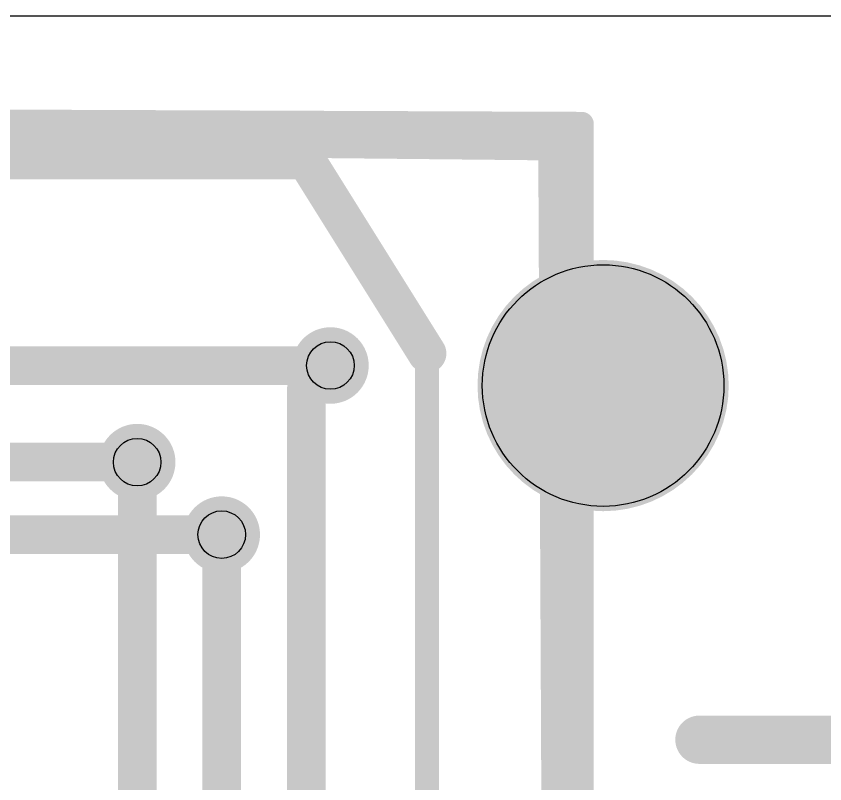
# Model space of a CAD drawing. Extents: x -7.5 to 53.1, y 33.1 to 75.6.
# Drawn here: x 30.35 to 38.85, y 54.02 to 62.09 of the extents above; entities that cross this region are included whole.
import ezdxf

# ---------------------------------------------------------------- set-up
doc = ezdxf.new("R2010")
doc.units = 0
for name, color, linetype in [('1', 22, 'CONTINUOUS'), ('16', 175, 'CONTINUOUS'), ('18', 82, 'CONTINUOUS'), ('20', 7, 'CONTINUOUS'), ('25', 253, 'CONTINUOUS'), ('29', 253, 'CONTINUOUS'), ('30', 253, 'CONTINUOUS'), ('44', 253, 'CONTINUOUS')]:
    doc.layers.add(name, color=color, linetype=linetype)

# ---------------------------------------------------------------- blocks, each defined once
blk = doc.blocks.new('ROUNDV')
at = {"const_width": 0.5}
blk.add_lwpolyline([(0, -0.25, 1), (0, 0.25, 1), (0, -0.25)], format="xyb", dxfattribs=at)

msp = doc.modelspace()

# ---------------------------------------------------------------- linework, layer by layer
at = {"layer": '1'}
for points, const_width in [([(4.2612, 61.087), (36.297, 60.96)], 0.254), ([(36.297, 60.96), (36.297, 33.909)], 0.254), ([(28.4988, 58.42), (33.655, 58.42)], 0.4064), ([(31.623, 57.404), (29.5148, 57.404)], 0.4064), ([(29.5402, 56.642), (32.512, 56.642)], 0.4064)]:
    msp.add_lwpolyline(points, dxfattribs=dict(at, const_width=const_width))
for points, const_width in [([(36.3605, 60.96, 1), (36.2335, 60.96)], 0.127), ([(36.2967, 60.8965, 1), (36.2973, 61.0235)], 0.127), ([(33.655, 58.3184, 1), (33.655, 58.5216)], 0.2032), ([(31.623, 57.3024, 1), (31.623, 57.5056)], 0.2032), ([(32.512, 56.5404, 1), (32.512, 56.7436)], 0.2032)]:
    msp.add_lwpolyline(points, format="xyb", dxfattribs=dict(at, const_width=const_width))
at = {"layer": '16'}
for points, const_width in [([(4.5108, 61.1016), (36.043, 60.779)], 0.4064), ([(36.043, 60.779), (36.17, 33.982)], 0.4064), ([(33.401, 60.579), (25.4, 60.579)], 0.4064), ([(34.671, 58.547), (33.401, 60.579)], 0.4064), ([(34.671, 58.547), (34.671, 52.197)], 0.254), ([(33.655, 58.42), (33.401, 58.166)], 0.4064), ([(33.401, 58.166), (33.401, 40.259)], 0.4064), ([(31.623, 41.021), (31.623, 57.404)], 0.4064), ([(32.512, 56.642), (32.512, 40.513)], 0.4064)]:
    msp.add_lwpolyline(points, dxfattribs=dict(at, const_width=const_width))
for points, const_width in [([(36.1446, 60.7795, 1), (35.9414, 60.7785)], 0.2032), ([(36.042, 60.6774, 1), (36.044, 60.8806)], 0.2032), ([(33.4872, 60.6328, 1), (33.3148, 60.5252)], 0.2032), ([(33.401, 60.4774, 1), (33.401, 60.6806)], 0.2032), ([(34.5848, 58.4932, 1), (34.7572, 58.6008)], 0.2032), ([(34.7345, 58.547, 1), (34.6075, 58.547)], 0.127), ([(33.7268, 58.3482, 1), (33.5832, 58.4918)], 0.2032), ([(33.5026, 58.166, 1), (33.2994, 58.166)], 0.2032), ([(33.3292, 58.2378, 1), (33.4728, 58.0942)], 0.2032), ([(31.7246, 57.404, 1), (31.5214, 57.404)], 0.2032), ([(32.6136, 56.642, 1), (32.4104, 56.642)], 0.2032)]:
    msp.add_lwpolyline(points, format="xyb", dxfattribs=dict(at, const_width=const_width))
at = {"layer": '20'}
msp.add_line((51.1295, 62.093), (2.424, 62.093), dxfattribs=at)
msp.add_circle((36.522, 58.209), 1.27, dxfattribs=at)
at = {"layer": '25', "const_width": 0.508}
msp.add_lwpolyline([(41.5005, 54.4855), (37.5348, 54.4855)], dxfattribs=at)
at = {"layer": '25', "const_width": 0.254}
msp.add_lwpolyline([(37.5348, 54.6125, 1), (37.5348, 54.3585)], format="xyb", dxfattribs=at)
at = {"layer": '29', "const_width": 1.3208}
msp.add_lwpolyline([(36.522, 57.5486, 1), (36.522, 58.8694, 1), (36.522, 57.5486)], format="xyb", dxfattribs=at)
at = {"layer": '30', "const_width": 1.3208}
msp.add_lwpolyline([(36.522, 57.5486, 1), (36.522, 58.8694, 1), (36.522, 57.5486)], format="xyb", dxfattribs=at)
at = {"layer": '44'}
for centre in [(33.655, 58.42), (31.623, 57.404), (32.512, 56.642)]:
    msp.add_circle(centre, 0.25, dxfattribs=at)

# ---------------------------------------------------------------- block references
at = {"layer": '18', "xscale": 0.8048, "yscale": 0.8048}
for p in [(33.655, 58.42), (33.655, 58.42), (31.623, 57.404), (31.623, 57.404), (32.512, 56.642), (32.512, 56.642)]:
    msp.add_blockref('ROUNDV', p, dxfattribs=at)

doc.saveas('drawing.dxf')
